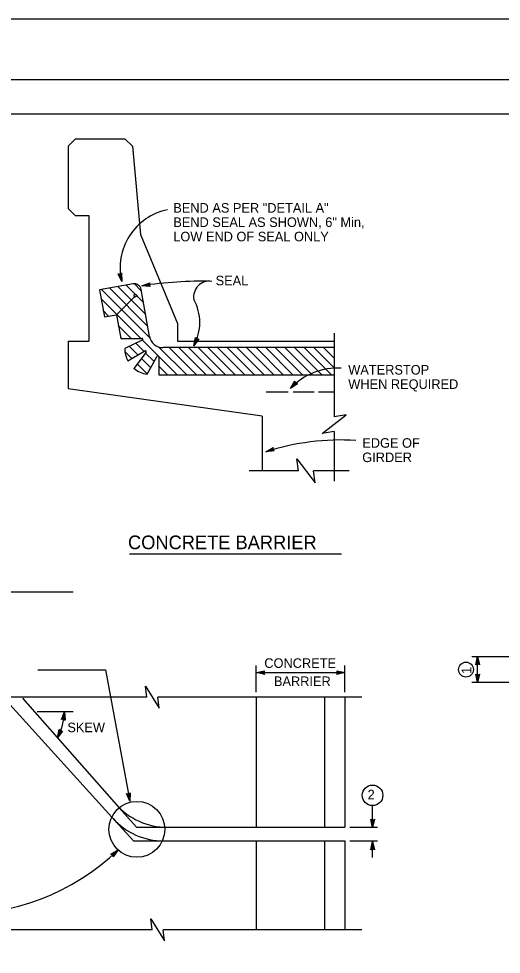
# Model space of a CAD drawing. Extents: x -894 to 866, y -476 to 714.
# Drawn here: x -324 to 29, y 29 to 714 of the extents above; entities that cross this region are included whole.
import ezdxf

# ---------------------------------------------------------------- set-up
doc = ezdxf.new("R2010")
doc.units = 0
for name, color, linetype in [('10 Sheet Format', 7, 'Continuous'), ('56 Stage 3 Anno', 7, 'Continuous'), ('57 Undefined', 7, 'Continuous'), ('59 Sndwall Anno', 7, 'Continuous'), ('60 Nongeo Data', 7, 'Continuous')]:
    doc.layers.add(name, color=color, linetype=linetype)

msp = doc.modelspace()

# ---------------------------------------------------------------- linework, layer by layer
at = {"layer": '10 Sheet Format'}
msp.add_line((-813.45, 643.96), (811.55, 643.96), dxfattribs=at)
for points in [[(-894.04, 713.56), (865.96, 713.56), (865.96, -476.44), (-894.04, -476.44)], [(-863.43, 668.96), (836.57, 668.96), (836.57, -431.04), (-863.43, -431.04)], [(-863.43, 668.96), (836.57, 668.96), (836.57, -431.04), (-863.43, -431.04)]]:
    msp.add_lwpolyline(points, close=True, dxfattribs=at)
at = {"layer": '56 Stage 3 Anno'}
for p, q in [((-249.81, 526.41), (-248.69, 527.49)), ((-248.99, 527.2), (-248.94, 522.69)), ((-248.69, 527.49), (-248.69, 527.49)), ((-248.69, 527.49), (-248.62, 521.35)), ((-248.62, 521.35), (-251.29, 526.88)), ((-251.29, 526.88), (-251.29, 526.88)), ((-251.29, 526.88), (-249.81, 526.41)), ((-248.95, 522.7), (-250.89, 526.74)), ((-249.25, 524.04), (-250.51, 526.64)), ((-249.57, 525.38), (-250.11, 526.5)), ((-249.58, 526.64), (-249.57, 525.38)), ((-249.29, 526.89), (-249.25, 524.04)), ((-248.62, 521.35), (-248.62, 521.35)), ((-233.77, 518.04), (-228.05, 520.28)), ((-227.64, 517.65), (-233.77, 518.04)), ((-233.77, 518.04), (-233.77, 518.04)), ((-227.9, 517.96), (-232.41, 518.26)), ((-232.4, 518.26), (-228.22, 519.89)), ((-231.04, 518.47), (-228.35, 519.52)), ((-228.19, 518.28), (-231.04, 518.47)), ((-229.68, 518.68), (-228.52, 519.13)), ((-228.42, 518.6), (-229.68, 518.68)), ((-228.05, 520.28), (-228.63, 518.85)), ((-228.63, 518.85), (-227.64, 517.65)), ((-228.05, 520.28), (-228.05, 520.28)), ((-227.64, 517.65), (-227.64, 517.65)), ((-195.81, 474.29), (-194.52, 480.3)), ((-195.24, 475.56), (-194.29, 479.94)), ((-194.66, 476.8), (-194.05, 479.63)), ((-194.52, 480.3), (-194.52, 480.3)), ((-194.52, 480.3), (-193.64, 479.02)), ((-192.09, 479.19), (-195.81, 474.29)), ((-195.81, 474.29), (-195.81, 474.29)), ((-192.51, 479.14), (-195.24, 475.55)), ((-192.93, 479.07), (-194.66, 476.8)), ((-194.08, 478.06), (-193.82, 479.27)), ((-193.32, 479.06), (-194.08, 478.06)), ((-193.64, 479.02), (-192.09, 479.19)), ((-192.09, 479.19), (-192.09, 479.19)), ((-124.85, 442.92), (-121.77, 448.24)), ((-119.8, 446.43), (-124.85, 442.92)), ((-123.91, 443.95), (-121.66, 447.82)), ((-120.21, 446.52), (-123.91, 443.94)), ((-122.98, 444.96), (-121.53, 447.46)), ((-120.63, 446.59), (-122.98, 444.96)), ((-122.04, 445.97), (-121.42, 447.04)), ((-121.01, 446.69), (-122.04, 445.97)), ((-121.77, 448.24), (-121.77, 448.24)), ((-121.77, 448.24), (-121.33, 446.75)), ((-121.33, 446.75), (-119.8, 446.43)), ((-119.8, 446.43), (-119.8, 446.43)), ((-124.85, 442.92), (-124.85, 442.92)), ((-143, 396.69), (-137.69, 399.78)), ((-136.88, 397.23), (-143, 396.69)), ((-137.19, 397.51), (-141.69, 397.11)), ((-141.68, 397.12), (-137.8, 399.37)), ((-140.37, 397.53), (-137.87, 398.98)), ((-137.52, 397.78), (-140.37, 397.53)), ((-139.05, 397.95), (-137.98, 398.57)), ((-137.8, 398.06), (-139.05, 397.95)), ((-137.69, 399.78), (-138.05, 398.27)), ((-138.05, 398.27), (-136.88, 397.23)), ((-137.69, 399.78), (-137.69, 399.78)), ((-136.88, 397.23), (-136.88, 397.23)), ((-143, 396.69), (-143, 396.69)), ((7.88, 246.73), (74.54, 246.73)), ((10.81, 240.73), (12.15, 246.73)), ((12.15, 227.86), (12.15, 246.73)), ((12.15, 246.73), (12.15, 246.73)), ((12.15, 246.73), (13.48, 240.73)), ((-150.07, 220.81), (-150.07, 240.35)), ((-85.07, 220.81), (-85.07, 240.35)), ((12.15, 241.53), (10.81, 240.73)), ((10.81, 240.73), (10.81, 240.73)), ((11.17, 240.94), (12.15, 245.35)), ((11.53, 241.18), (12.15, 243.96)), ((11.87, 241.35), (12.15, 242.58)), ((12.15, 243.96), (12.78, 241.14)), ((12.15, 242.58), (12.42, 241.37)), ((13.48, 240.73), (12.15, 241.53)), ((12.16, 245.34), (13.12, 240.96)), ((13.48, 240.73), (13.48, 240.73)), ((-310.08, 237.18), (-260.44, 237.18)), ((-260.44, 237.18), (-242.73, 140.85)), ((-149.93, 235.02), (-143.93, 236.35)), ((-149.93, 235.02), (-84.93, 235.02)), ((-143.93, 233.68), (-149.93, 235.02)), ((-149.93, 235.02), (-149.93, 235.02)), ((-144.14, 234.04), (-148.55, 235.02)), ((-148.53, 235.03), (-144.16, 235.99)), ((-147.16, 235.02), (-144.34, 235.65)), ((-144.38, 234.4), (-147.16, 235.02)), ((-145.78, 235.02), (-144.57, 235.29)), ((-144.55, 234.75), (-145.78, 235.02)), ((-143.93, 236.35), (-144.73, 235.02)), ((-144.73, 235.02), (-143.93, 233.68)), ((-143.93, 236.35), (-143.93, 236.35)), ((-143.93, 233.68), (-143.93, 233.68)), ((-90.13, 235.02), (-90.93, 236.36)), ((-90.93, 236.36), (-90.93, 236.36)), ((-90.93, 236.36), (-84.93, 235.02)), ((-84.93, 235.02), (-90.93, 233.69)), ((-90.93, 233.69), (-90.13, 235.02)), ((-90.93, 233.69), (-90.93, 233.69)), ((-90.71, 236.01), (-86.31, 235.02)), ((-86.32, 235.02), (-90.69, 234.05)), ((-87.69, 235.03), (-90.51, 234.4)), ((-90.48, 235.65), (-87.69, 235.03)), ((-90.3, 235.3), (-89.07, 235.03)), ((-89.07, 235.03), (-90.28, 234.76)), ((-84.93, 235.02), (-84.93, 235.02)), ((12.15, 227.86), (10.82, 233.86)), ((10.82, 233.86), (10.82, 233.86)), ((10.82, 233.86), (12.15, 233.06)), ((12.15, 229.25), (11.18, 233.62)), ((12.15, 230.62), (11.53, 233.44)), ((12.15, 232), (11.89, 233.21)), ((12.15, 233.06), (13.49, 233.86)), ((13.49, 233.86), (12.15, 227.86)), ((13.14, 233.64), (12.15, 229.24)), ((12.78, 233.41), (12.15, 230.62)), ((12.43, 233.23), (12.15, 232)), ((13.49, 233.86), (13.49, 233.86)), ((7.88, 227.96), (36.92, 227.96)), ((12.15, 227.86), (12.15, 227.86)), ((-310.45, 206.53), (-284.26, 206.53)), ((-242.73, 140.85), (-245.12, 146.51)), ((-245.12, 146.51), (-245.12, 146.51)), ((-245.12, 146.51), (-243.67, 145.96)), ((-242.98, 142.21), (-244.72, 146.34)), ((-243.22, 143.56), (-244.35, 146.23)), ((-243.47, 144.92), (-243.96, 146.06)), ((-243.67, 145.96), (-242.49, 146.99)), ((-243.43, 146.18), (-243.47, 144.92)), ((-243.12, 146.42), (-243.22, 143.56)), ((-242.81, 146.71), (-242.98, 142.2)), ((-242.49, 146.99), (-242.73, 140.85)), ((-242.49, 146.99), (-242.49, 146.99)), ((-242.73, 140.85), (-242.73, 140.85)), ((-64.83, 121.67), (-64.83, 137.68)), ((-64.83, 121.67), (-66.17, 127.67)), ((-66.17, 127.67), (-64.83, 126.87)), ((-66.16, 127.67), (-66.16, 127.67)), ((-64.84, 123.06), (-65.81, 127.44)), ((-64.83, 124.44), (-65.46, 127.26)), ((-64.83, 125.82), (-65.1, 127.03)), ((-64.83, 126.87), (-63.49, 127.67)), ((-63.49, 127.67), (-64.83, 121.67)), ((-63.85, 127.46), (-64.83, 123.05)), ((-64.21, 127.22), (-64.83, 124.44)), ((-64.56, 127.05), (-64.83, 125.82)), ((-63.49, 127.67), (-63.49, 127.67)), ((-81.42, 121.81), (-61.23, 121.81)), ((-64.83, 121.67), (-64.83, 121.67)), ((-81.42, 111.81), (-61.23, 111.81)), ((-66.17, 105.32), (-64.83, 111.32)), ((-65.82, 105.54), (-64.84, 109.94)), ((-64.83, 99.79), (-64.83, 111.32)), ((-64.83, 111.32), (-64.83, 111.32)), ((-64.83, 111.32), (-63.5, 105.32)), ((-64.83, 109.93), (-63.86, 105.56)), ((-256.58, 102.17), (-251.28, 105.29)), ((-256.18, 102.06), (-252.29, 104.35)), ((-255.76, 101.96), (-253.3, 103.4)), ((-253.3, 103.4), (-254.94, 101.02)), ((-252.29, 104.34), (-254.83, 100.64)), ((-251.28, 105.29), (-254.75, 100.22)), ((-251.28, 105.29), (-251.28, 105.29)), ((-64.83, 106.12), (-66.17, 105.32)), ((-66.17, 105.32), (-66.17, 105.32)), ((-65.46, 105.77), (-64.84, 108.56)), ((-65.11, 105.95), (-64.84, 107.18)), ((-64.84, 108.56), (-64.21, 105.73)), ((-64.84, 107.18), (-64.57, 105.97)), ((-63.5, 105.32), (-64.83, 106.12)), ((-63.5, 105.32), (-63.5, 105.32)), ((-255.08, 101.74), (-256.58, 102.17)), ((-256.58, 102.17), (-256.58, 102.17)), ((-255.39, 101.82), (-254.31, 102.46)), ((-254.75, 100.22), (-255.08, 101.74)), ((-254.31, 102.46), (-255.01, 101.44)), ((-254.75, 100.22), (-254.75, 100.22))]:
    msp.add_line(p, q, dxfattribs=at)
for points in [[(-292.6, 200.62), (-290.62, 206.44), (-289.95, 200.33), (-290.28, 200.58), (-290.77, 205.06), (-292.23, 200.79), (-291.85, 200.96), (-290.92, 203.69), (-290.61, 200.83), (-290.94, 201.08), (-291.07, 202.32), (-291.47, 201.14), (-291.18, 201.27), (-289.95, 200.33), (-291.18, 201.27)], [(-291.97, 192.17), (-295.71, 187.29), (-294.4, 193.29), (-294.17, 192.95), (-295.13, 188.55), (-292.39, 192.13), (-292.8, 192.08), (-294.55, 189.79), (-293.93, 192.61), (-293.7, 192.26), (-293.97, 191.05), (-293.21, 192.04), (-293.53, 192.01), (-294.4, 193.29), (-293.53, 192.01)]]:
    msp.add_lwpolyline(points, close=True, dxfattribs=at)
for centre, radius, start, end in [((-206.46, 531.26), 43.31, 101.41406, 193.23368), ((-190.04, 238.42), 283.02, 88.49636, 98.88934), ((-184.36, 509.89), 11.58, 81.30199, 188.72101), ((-225.96, 491.21), 34.57, 330.69103, 29.30897), ((-90.78, 411.61), 46.27, 86.20305, 137.41551), ((-87.72, 222.66), 182.61, 86.63226, 107.62341), ((-329.12, 206.43), 38.43, 330.36207, 0), ((-369.15, 228.52), 170.53, 268.24264, 313.72716)]:
    msp.add_arc(centre, radius, start, end, dxfattribs=at)
at = {"layer": '57 Undefined'}
for p, q in [((-242.85, 322.02), (-87.7, 322.02)), ((-502.1, 294.14), (-284.09, 294.14))]:
    msp.add_line(p, q, dxfattribs=at)
for centre, radius in [((3.61, 237.24), 5.44), ((-64.83, 145.22), 7.53)]:
    msp.add_circle(centre, radius, dxfattribs=at)
at = {"layer": '59 Sndwall Anno'}
for p, q in [((-228.2, 480.17), (-263.39, 515.36)), ((-229.87, 488.91), (-257.4, 516.44)), ((-231.42, 497.53), (-251.41, 517.52)), ((-232.98, 506.16), (-245.42, 518.6)), ((-234.53, 514.78), (-239.27, 519.52)), ((-234.69, 479.58), (-263.94, 508.84)), ((-258.16, 495.98), (-262.39, 500.21)), ((-241.76, 479.58), (-251.24, 489.06)), ((-236.79, 467.54), (-243.06, 473.82)), ((-232.35, 470.17), (-238.32, 476.14)), ((-207.99, 452.88), (-233.59, 478.49)), ((-200.92, 452.88), (-221.34, 473.31)), ((-193.85, 452.88), (-213.85, 472.88)), ((-186.77, 452.88), (-206.77, 472.88)), ((-179.7, 452.88), (-199.7, 472.88)), ((-172.63, 452.88), (-192.63, 472.88)), ((-165.56, 452.88), (-185.56, 472.88)), ((-158.49, 452.88), (-178.49, 472.88)), ((-151.42, 452.88), (-171.42, 472.88)), ((-144.35, 452.88), (-164.35, 472.88)), ((-137.28, 452.88), (-157.28, 472.88)), ((-130.21, 452.88), (-150.21, 472.88)), ((-123.14, 452.88), (-143.14, 472.88)), ((-116.06, 452.88), (-136.06, 472.88)), ((-108.99, 452.88), (-128.99, 472.88)), ((-101.92, 452.88), (-121.92, 472.88)), ((-94.85, 452.88), (-114.85, 472.88)), ((-92.99, 458.09), (-107.78, 472.88)), ((-92.99, 465.16), (-100.71, 472.88)), ((-241.22, 464.91), (-246.43, 470.11)), ((-224.91, 462.73), (-231.31, 469.14)), ((-229.98, 453.66), (-237.35, 461.04)), ((-227.44, 458.2), (-234.33, 465.09)), ((-215.06, 452.88), (-221.62, 459.44))]:
    msp.add_line(p, q, dxfattribs=at)
at = {"layer": '60 Nongeo Data'}
for p, q in [((-287.76, 620.27), (-282.42, 625.61)), ((-282.42, 625.61), (-246.19, 625.61)), ((-240.76, 620.19), (-246.19, 625.61)), ((-287.76, 620.27), (-287.76, 574.72)), ((-240.76, 620.19), (-234.76, 555.61)), ((-282.65, 569.61), (-287.76, 574.72)), ((-282.65, 569.61), (-272.76, 569.61)), ((-272.76, 569.61), (-272.76, 477.61)), ((-234.76, 555.61), (-207.76, 490.61)), ((-240.23, 519.49), (-264.84, 515.06)), ((-264.84, 515.06), (-261.29, 495.38)), ((-228.24, 481.11), (-234.42, 515.45)), ((-252.44, 496.97), (-239.28, 510.12)), ((-261.29, 495.38), (-252.44, 496.97)), ((-252.44, 496.97), (-249.31, 479.58)), ((-207.76, 490.61), (-207.76, 477.61)), ((-248.6, 479.58), (-249.46, 480.44)), ((-249.31, 479.58), (-233.77, 479.58)), ((-92.89, 483.33), (-92.89, 422.22)), ((-287.76, 477.61), (-272.76, 477.61)), ((-287.76, 477.61), (-287.76, 442.61)), ((-233.49, 478.4), (-246.35, 472.1)), ((-92.76, 472.88), (-218.4, 472.88)), ((-207.76, 477.61), (-92.76, 477.61)), ((-143.31, 472.88), (-143.32, 472.88)), ((-92.76, 472.23), (-93.41, 472.88)), ((-244.05, 463.1), (-231.56, 470.5)), ((-230.75, 469.59), (-239.62, 457.7)), ((-229.9, 453.4), (-222.56, 466.52)), ((-221.39, 466.21), (-221.39, 452.88)), ((-221.39, 452.88), (-92.76, 452.88)), ((-145.76, 422.61), (-287.76, 442.61)), ((-142.76, 440.61), (-126.6, 440.61)), ((-122.96, 440.61), (-107.6, 440.61)), ((-104.37, 440.61), (-92.76, 440.61)), ((-145.76, 422.61), (-145.76, 382.61)), ((-92.89, 411.47), (-92.89, 375.17)), ((-118.98, 382.72), (-155.13, 382.72)), ((-82.04, 382.72), (-108.22, 382.72)), ((-230.1, 217), (-346.02, 217)), ((-335.07, 216.81), (-255.84, 129.25)), ((-321.38, 216.28), (-250.36, 135.95)), ((-72.77, 217), (-222.1, 217)), ((-150.07, 216.81), (-150.07, 121.44)), ((-100.07, 216.81), (-100.07, 122.52)), ((-85.07, 216.81), (-85.07, 121.81)), ((-250.36, 135.95), (-237.86, 121.81)), ((-255.84, 129.25), (-240.07, 111.81)), ((-237.86, 121.81), (-216.92, 121.81)), ((-216.92, 121.81), (-85.07, 121.81)), ((-240.07, 111.81), (-218.91, 111.81)), ((-218.91, 111.81), (-85.07, 111.81)), ((-150.07, 111.24), (-150.07, 46.81)), ((-100.07, 111.78), (-100.07, 46.81)), ((-85.07, 111.81), (-85.07, 46.81)), ((-226.2, 46.85), (-346.38, 46.85)), ((-72.77, 46.85), (-218.2, 46.85))]:
    msp.add_line(p, q, dxfattribs=at)
for points in [[(-92.89, 411.47), (-101.69, 410.12), (-84.09, 423.57), (-92.89, 422.22)], [(-118.98, 382.72), (-120.33, 391.52), (-106.88, 373.92), (-108.22, 382.72)], [(-230.1, 217), (-231.1, 225), (-221.1, 209), (-222.1, 217)], [(-226.2, 46.85), (-227.2, 54.85), (-217.2, 38.85), (-218.2, 46.85)]]:
    msp.add_lwpolyline(points, dxfattribs=at)
for centre, radius in [((-238.63, 510.88), 0.997), ((-237.48, 120.33), 20.45)]:
    msp.add_circle(centre, radius, dxfattribs=at)
for centre, radius, start, end in [((-239.35, 514.57), 5, 10.20194, 100.20239), ((-233.77, 478.96), 0.624, 296.11624, 90), ((-218.4, 482.88), 10, 190.20229, 270), ((-227.63, 472.1), 18.72, 180, 208.59753), ((-231.25, 469.97), 0.624, 323.29156, 120.67564), ((-222.02, 466.21), 0.624, 0, 150.78587), ((-227.46, 471.96), 18.72, 229.57693, 262.49231), ((-215.33, 171.81), 50, 221.48346, 270), ((-217.88, 161.81), 50, 222.13766, 270)]:
    msp.add_arc(centre, radius, start, end, dxfattribs=at)

# ---------------------------------------------------------------- texts
at = {"layer": '57 Undefined'}
for s, height, p in [('BEND AS PER "DETAIL A"', 7, (-210.82, 571.65)), ('BEND SEAL AS SHOWN, 6" Min,', 7, (-210.82, 561.15)), ('LOW END OF SEAL ONLY', 7, (-210.82, 550.65)), ('SEAL', 7, (-179.82, 518.46)), ('WATERSTOP', 7, (-82.63, 453.15)), ('WHEN REQUIRED', 7, (-82.63, 442.65)), ('EDGE OF', 7, (-72.38, 399.58)), ('GIRDER', 7, (-72.38, 389.08)), ('CONCRETE BARRIER', 10, (-243.98, 325.36)), ('CONCRETE', 7, (-144.13, 238.48)), ('BARRIER', 7, (-137.08, 225.21)), ('SKEW', 7, (-288.41, 191.43)), ('2', 7, (-68.48, 142.28))]:
    msp.add_text(s, height=height, dxfattribs=at).set_placement(p)
msp.add_text('1', height=7, rotation=90, dxfattribs=at).set_placement((7.44, 234.03))

doc.saveas('drawing.dxf')
